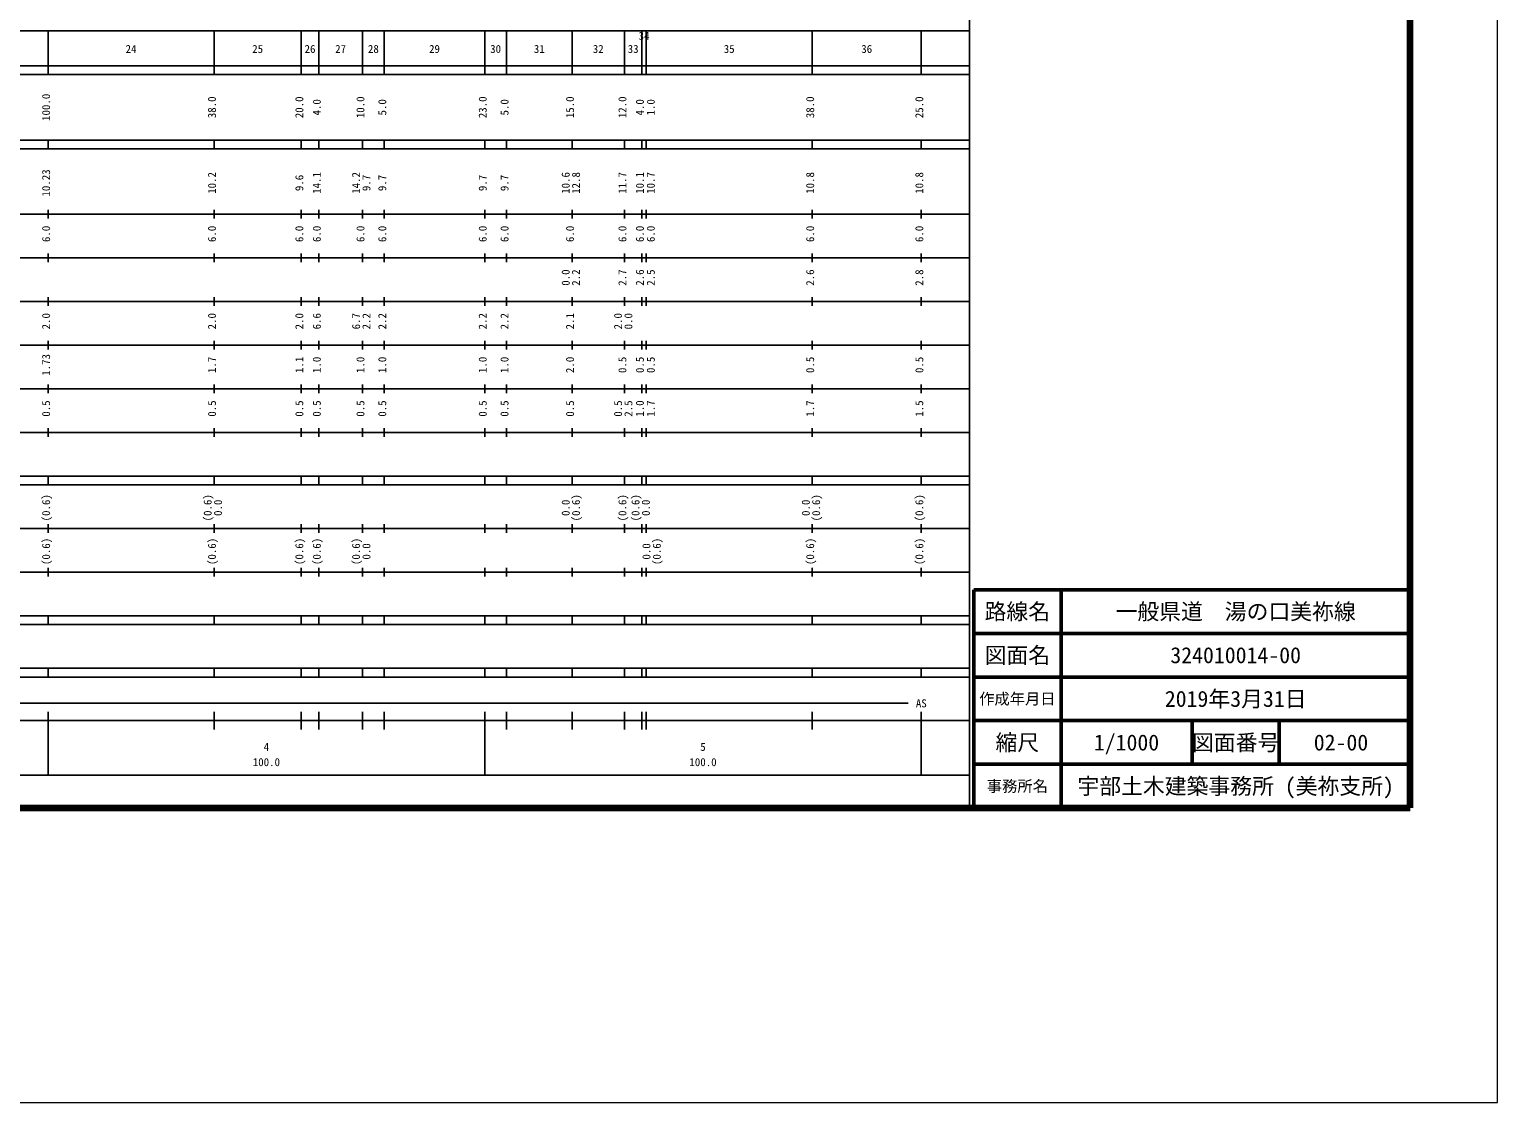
# Model space of a CAD drawing. Units: millimetres on the paper. Extents: x 0 to 700, y -48 to 448.
# Drawn here: x 363.7 to 700, y -47.5 to 198.4 of the extents above; entities that cross this region are included whole.
import ezdxf
from ezdxf.enums import TextEntityAlignment as Align

# ---------------------------------------------------------------- set-up
doc = ezdxf.new("R2010")
doc.units = ezdxf.units.MM
for name, color, linetype, lineweight in [('M-TTL-LINE', 7, 'Continuous', 50), ('S-TTL', 7, 'Continuous', 25), ('作業レイヤ1', 7, 'Continuous', 13)]:
    doc.layers.add(name, color=color, linetype=linetype, lineweight=lineweight)
doc.layers.add('M-TTL-TXT', color=7, linetype='Continuous')
doc.styles.add('ＭＳ ゴシック', font='')
doc.styles.get('ＭＳ ゴシック').set_extended_font_data('MS Gothic')

msp = doc.modelspace()

# ---------------------------------------------------------------- linework, layer by layer
at = {"layer": 'M-TTL-LINE'}
for p, q in [((600, 70), (600, 20)), ((680, 60), (580, 60)), ((680, 50), (580, 50)), ((680, 40), (580, 40)), ((630, 40), (630, 30)), ((650, 40), (650, 30)), ((680, 30), (580, 30))]:
    msp.add_line(p, q, dxfattribs=at)
at = {"layer": 'S-TTL', "color": 2, "lineweight": 140}
for p, q in [((680, 20), (680, 380)), ((40, 20), (680, 20))]:
    msp.add_line(p, q, dxfattribs=at)
at = {"layer": 'S-TTL'}
for p, q in [((579, 20), (579, 370)), ((68, 198), (579, 198)), ((368, 188), (368, 198)), ((406, 188), (406, 198)), ((426, 188), (426, 198)), ((430, 188), (430, 198)), ((440, 188), (440, 198)), ((445, 188), (445, 198)), ((468, 188), (468, 198)), ((473, 188), (473, 198)), ((488, 188), (488, 198)), ((500, 188), (500, 198)), ((504, 188), (504, 198)), ((505, 188), (505, 198)), ((543, 188), (543, 198)), ((568, 188), (568, 198)), ((40, 190), (579, 190)), ((40, 188), (579, 188)), ((40, 173), (579, 173)), ((368, 171), (368, 173)), ((406, 171), (406, 173)), ((426, 171), (426, 173)), ((430, 171), (430, 173)), ((440, 171), (440, 173)), ((445, 171), (445, 173)), ((468, 171), (468, 173)), ((473, 171), (473, 173)), ((488, 171), (488, 173)), ((500, 171), (500, 173)), ((504, 171), (504, 173)), ((505, 171), (505, 173)), ((543, 171), (543, 173)), ((568, 171), (568, 173)), ((40, 171), (579, 171)), ((40, 156), (579, 156)), ((368, 155), (368, 157)), ((406, 155), (406, 157)), ((426, 155), (426, 157)), ((430, 155), (430, 157)), ((440, 155), (440, 157)), ((445, 155), (445, 157)), ((468, 155), (468, 157)), ((473, 155), (473, 157)), ((488, 155), (488, 157)), ((500, 155), (500, 157)), ((504, 155), (504, 157)), ((505, 155), (505, 157)), ((543, 155), (543, 157)), ((568, 155), (568, 157)), ((46, 146), (579, 146)), ((368, 145), (368, 147)), ((406, 145), (406, 147)), ((426, 145), (426, 147)), ((430, 145), (430, 147)), ((440, 145), (440, 147)), ((445, 145), (445, 147)), ((468, 145), (468, 147)), ((473, 145), (473, 147)), ((488, 145), (488, 147)), ((500, 145), (500, 147)), ((504, 145), (504, 147)), ((505, 145), (505, 147)), ((543, 145), (543, 147)), ((568, 145), (568, 147)), ((52, 136), (579, 136)), ((368, 135), (368, 137)), ((406, 135), (406, 137)), ((426, 135), (426, 137)), ((430, 135), (430, 137)), ((440, 135), (440, 137)), ((445, 135), (445, 137)), ((468, 135), (468, 137)), ((473, 135), (473, 137)), ((488, 135), (488, 137)), ((500, 135), (500, 137)), ((504, 135), (504, 137)), ((505, 135), (505, 137)), ((543, 135), (543, 137)), ((568, 135), (568, 137)), ((46, 126), (579, 126)), ((368, 125), (368, 127)), ((406, 125), (406, 127)), ((426, 125), (426, 127)), ((430, 125), (430, 127)), ((440, 125), (440, 127)), ((445, 125), (445, 127)), ((468, 125), (468, 127)), ((473, 125), (473, 127)), ((488, 125), (488, 127)), ((500, 125), (500, 127)), ((504, 125), (504, 127)), ((505, 125), (505, 127)), ((543, 125), (543, 127)), ((568, 125), (568, 127)), ((52, 116), (579, 116)), ((368, 115), (368, 117)), ((406, 115), (406, 117)), ((426, 115), (426, 117)), ((430, 115), (430, 117)), ((440, 115), (440, 117)), ((445, 115), (445, 117)), ((468, 115), (468, 117)), ((473, 115), (473, 117)), ((488, 115), (488, 117)), ((500, 115), (500, 117)), ((504, 115), (504, 117)), ((505, 115), (505, 117)), ((543, 115), (543, 117)), ((568, 115), (568, 117)), ((46, 106), (579, 106)), ((368, 105), (368, 107)), ((406, 105), (406, 107)), ((426, 105), (426, 107)), ((430, 105), (430, 107)), ((440, 105), (440, 107)), ((445, 105), (445, 107)), ((468, 105), (468, 107)), ((473, 105), (473, 107)), ((488, 105), (488, 107)), ((500, 105), (500, 107)), ((504, 105), (504, 107)), ((505, 105), (505, 107)), ((543, 105), (543, 107)), ((568, 105), (568, 107)), ((40, 96), (579, 96)), ((368, 94), (368, 96)), ((406, 94), (406, 96)), ((426, 94), (426, 96)), ((430, 94), (430, 96)), ((440, 94), (440, 96)), ((445, 94), (445, 96)), ((468, 94), (468, 96)), ((473, 94), (473, 96)), ((488, 94), (488, 96)), ((500, 94), (500, 96)), ((504, 94), (504, 96)), ((505, 94), (505, 96)), ((543, 94), (543, 96)), ((568, 94), (568, 96)), ((40, 94), (579, 94)), ((368, 83), (368, 85)), ((406, 83), (406, 85)), ((426, 83), (426, 85)), ((430, 83), (430, 85)), ((440, 83), (440, 85)), ((445, 83), (445, 85)), ((468, 83), (468, 85)), ((473, 83), (473, 85)), ((488, 83), (488, 85)), ((500, 83), (500, 85)), ((504, 83), (504, 85)), ((505, 83), (505, 85)), ((543, 83), (543, 85)), ((568, 83), (568, 85)), ((49, 84), (579, 84)), ((40, 74), (579, 74)), ((368, 73), (368, 75)), ((406, 73), (406, 75)), ((426, 73), (426, 75)), ((430, 73), (430, 75)), ((440, 73), (440, 75)), ((445, 73), (445, 75)), ((468, 73), (468, 75)), ((473, 73), (473, 75)), ((488, 73), (488, 75)), ((500, 73), (500, 75)), ((504, 73), (504, 75)), ((505, 73), (505, 75)), ((543, 73), (543, 75)), ((568, 73), (568, 75)), ((40, 64), (579, 64)), ((368, 62), (368, 64)), ((406, 62), (406, 64)), ((426, 62), (426, 64)), ((430, 62), (430, 64)), ((440, 62), (440, 64)), ((445, 62), (445, 64)), ((468, 62), (468, 64)), ((473, 62), (473, 64)), ((488, 62), (488, 64)), ((500, 62), (500, 64)), ((504, 62), (504, 64)), ((505, 62), (505, 64)), ((543, 62), (543, 64)), ((568, 62), (568, 64)), ((40, 62), (579, 62)), ((40, 52), (579, 52)), ((368, 50), (368, 52)), ((406, 50), (406, 52)), ((426, 50), (426, 52)), ((430, 50), (430, 52)), ((440, 50), (440, 52)), ((445, 50), (445, 52)), ((468, 50), (468, 52)), ((473, 50), (473, 52)), ((488, 50), (488, 52)), ((500, 50), (500, 52)), ((504, 50), (504, 52)), ((505, 50), (505, 52)), ((543, 50), (543, 52)), ((568, 50), (568, 52)), ((40, 50), (579, 50)), ((71, 44), (565, 44)), ((368, 27.5), (368, 42)), ((406, 38), (406, 42)), ((426, 38), (426, 42)), ((430, 38), (430, 42)), ((440, 38), (440, 42)), ((445, 38), (445, 42)), ((468, 27.5), (468, 42)), ((473, 38), (473, 42)), ((488, 38), (488, 42)), ((500, 38), (500, 42)), ((504, 38), (504, 42)), ((505, 38), (505, 42)), ((543, 38), (543, 42)), ((568, 27.5), (568, 42)), ((40, 40), (579, 40)), ((68, 27.5), (579, 27.5))]:
    msp.add_line(p, q, dxfattribs=at)
at = {"layer": 'S-TTL', "color": 2, "lineweight": 50}
for p, q in [((680, 70), (580, 70)), ((580, 70), (580, 20))]:
    msp.add_line(p, q, dxfattribs=at)
at = {"layer": '作業レイヤ1'}
msp.add_lwpolyline([(0, -47.5), (700, -47.5), (700, 447.5), (0, 447.5)], close=True, dxfattribs=at)

# ---------------------------------------------------------------- texts
at = {"layer": 'M-TTL-TXT', "style": 'ＭＳ ゴシック'}
for s, height, p in [('路線名', 3.666, (590, 65)), ('路線名', 3.666, (590, 65)), ('一般県道\u3000湯の口美祢線', 3.666, (640, 65)), ('図面名', 3.666, (590, 55)), ('図面名', 3.666, (590, 55)), ('324010014-00', 3.666, (640, 55)), ('2019年3月31日', 3.666, (640, 45)), ('作成年月日', 2.566, (590, 45)), ('作成年月日', 2.566, (590, 45)), ('縮尺', 3.666, (590, 35)), ('縮尺', 3.666, (590, 35)), ('1/1000', 3.666, (615, 35)), ('図面番号', 3.666, (640, 35)), ('図面番号', 3.666, (640, 35)), ('02-00', 3.666, (664.125, 35)), ('宇部土木建築事務所 (美祢支所)', 3.666, (640, 25)), ('事務所名', 2.566, (590, 25)), ('事務所名', 2.566, (590, 25))]:
    msp.add_text(s, height=height, dxfattribs=at).set_placement(p, align=Align.MIDDLE_CENTER)
at = {"layer": 'S-TTL', "style": 'ＭＳ ゴシック'}
for s, p in [('34', (504.5, 195.405)), ('24', (387, 192.405)), ('25', (416, 192.405)), ('26', (428, 192.405)), ('27', (435, 192.405)), ('28', (442.5, 192.405)), ('29', (456.5, 192.405)), ('30', (470.5, 192.405)), ('31', (480.5, 192.405)), ('32', (494, 192.405)), ('33', (502, 192.405)), ('35', (524, 192.405)), ('36', (555.5, 192.405)), ('AS', (568, 42.5)), ('4', (418, 32.523)), ('5', (518, 32.523)), ('100.0', (418, 29.033)), ('100.0', (518, 29.033))]:
    msp.add_text(s, height=1.833, dxfattribs=at).set_placement(p, align=Align.BOTTOM_CENTER)
for s, p in [('100.0', (369, 180.5)), ('38.0', (407, 180.5)), ('20.0', (427, 180.5)), ('4.0', (431, 180.5)), ('10.0', (441, 180.5)), ('5.0', (446, 180.5)), ('23.0', (469, 180.5)), ('5.0', (474, 180.5)), ('15.0', (489, 180.5)), ('12.0', (501, 180.5)), ('4.0', (505, 180.5)), ('1.0', (507.5, 180.5)), ('38.0', (544, 180.5)), ('25.0', (569, 180.5)), ('10.23', (369, 163.174)), ('10.2', (407, 163.174)), ('9.6', (427, 163.174)), ('14.1', (431, 163.174)), ('14.2', (440, 163.174)), ('9.7', (442.37, 163.174)), ('9.7', (446, 163.174)), ('9.7', (469, 163.174)), ('9.7', (474, 163.174)), ('10.6', (488, 163.174)), ('12.8', (490.37, 163.174)), ('11.7', (501, 163.174)), ('10.1', (505, 163.174)), ('10.7', (507.5, 163.174)), ('10.8', (544, 163.174)), ('10.8', (569, 163.174)), ('6.0', (369, 151.5)), ('6.0', (407, 151.5)), ('6.0', (427, 151.5)), ('6.0', (431, 151.5)), ('6.0', (441, 151.5)), ('6.0', (446, 151.5)), ('6.0', (469, 151.5)), ('6.0', (474, 151.5)), ('6.0', (489, 151.5)), ('6.0', (501, 151.5)), ('6.0', (505, 151.5)), ('6.0', (507.5, 151.5)), ('6.0', (544, 151.5)), ('6.0', (569, 151.5)), ('0.0', (488, 141.5)), ('2.2', (490.37, 141.5)), ('2.7', (501, 141.5)), ('2.6', (505, 141.5)), ('2.5', (507.5, 141.5)), ('2.6', (544, 141.5)), ('2.8', (569, 141.5)), ('2.0', (369, 131.5)), ('2.0', (407, 131.5)), ('2.0', (427, 131.5)), ('6.6', (431, 131.5)), ('6.7', (440, 131.5)), ('2.2', (442.37, 131.5)), ('2.2', (446, 131.5)), ('2.2', (469, 131.5)), ('2.2', (474, 131.5)), ('2.1', (489, 131.5)), ('2.0', (500, 131.5)), ('0.0', (502.37, 131.5)), ('1.73', (369, 121.5)), ('1.7', (407, 121.5)), ('1.1', (427, 121.5)), ('1.0', (431, 121.5)), ('1.0', (441, 121.5)), ('1.0', (446, 121.5)), ('1.0', (469, 121.5)), ('1.0', (474, 121.5)), ('2.0', (489, 121.5)), ('0.5', (501, 121.5)), ('0.5', (505, 121.5)), ('0.5', (507.5, 121.5)), ('0.5', (544, 121.5)), ('0.5', (569, 121.5)), ('0.5', (369, 111.5)), ('0.5', (407, 111.5)), ('0.5', (427, 111.5)), ('0.5', (431, 111.5)), ('0.5', (441, 111.5)), ('0.5', (446, 111.5)), ('0.5', (469, 111.5)), ('0.5', (474, 111.5)), ('0.5', (489, 111.5)), ('0.5', (500, 111.5)), ('2.5', (502.37, 111.5)), ('1.0', (505, 111.5)), ('1.7', (507.5, 111.5)), ('1.7', (544, 111.5)), ('1.5', (569, 111.5)), ('(0.6)', (369, 88.764)), ('(0.6)', (406, 88.764)), ('(0.6)', (490.37, 88.764)), ('(0.6)', (501, 88.764)), ('(0.6)', (504, 88.764)), ('(0.6)', (545.37, 88.764)), ('(0.6)', (569, 88.764)), ('0.0', (408.37, 88.764)), ('0.0', (488, 88.764)), ('0.0', (506.37, 88.764)), ('0.0', (543, 88.764)), ('(0.6)', (369, 78.764)), ('(0.6)', (407, 78.764)), ('(0.6)', (427, 78.764)), ('(0.6)', (431, 78.764)), ('(0.6)', (440, 78.764)), ('(0.6)', (508.87, 78.764)), ('(0.6)', (544, 78.764)), ('(0.6)', (569, 78.764)), ('0.0', (442.37, 78.764)), ('0.0', (506.5, 78.764))]:
    msp.add_text(s, height=1.833, rotation=90, dxfattribs=at).set_placement(p, align=Align.BOTTOM_CENTER)

doc.saveas('drawing.dxf')
